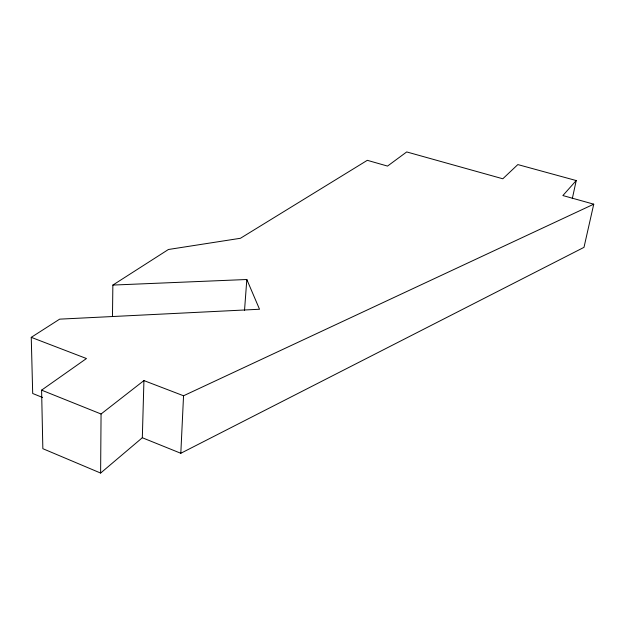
<?xml version="1.0" encoding="UTF-8"?>
<svg xmlns="http://www.w3.org/2000/svg" width="625" height="625" viewBox="0 0 625 625"><rect width="100%" height="100%" fill="white"/><g stroke="black" fill="none" stroke-linecap="round" stroke-linejoin="round"><path stroke-width="0.94" d="M100.617 473.062L101.063 414L143.93 380.578L183.547 395.773L593.75 204.18L583.992 247.352L180.812 453.273L142.32 437.742L100.617 473.062L42.844 448.68L41.594 390.141L86.469 358.531L31.25 337.344L32.695 393.492L42.547 397.469M112.477 316.281L112.867 285.07L168.422 249.492L240.438 238.281L367.312 160.32L387.531 166.086L406.711 151.938L502.812 178.781L517.836 164.578L576.219 180.555L572.312 198.625M142.32 437.742L143.93 380.578M180.812 453.273L183.547 395.773M244.531 310.328L246.82 279.5L112.867 285.07M576.219 180.555L562.875 195.555L593.75 204.18M31.25 337.344L59.656 319.148L259.523 309.25L246.82 279.5M41.594 390.141L101.063 414"/></g></svg>
